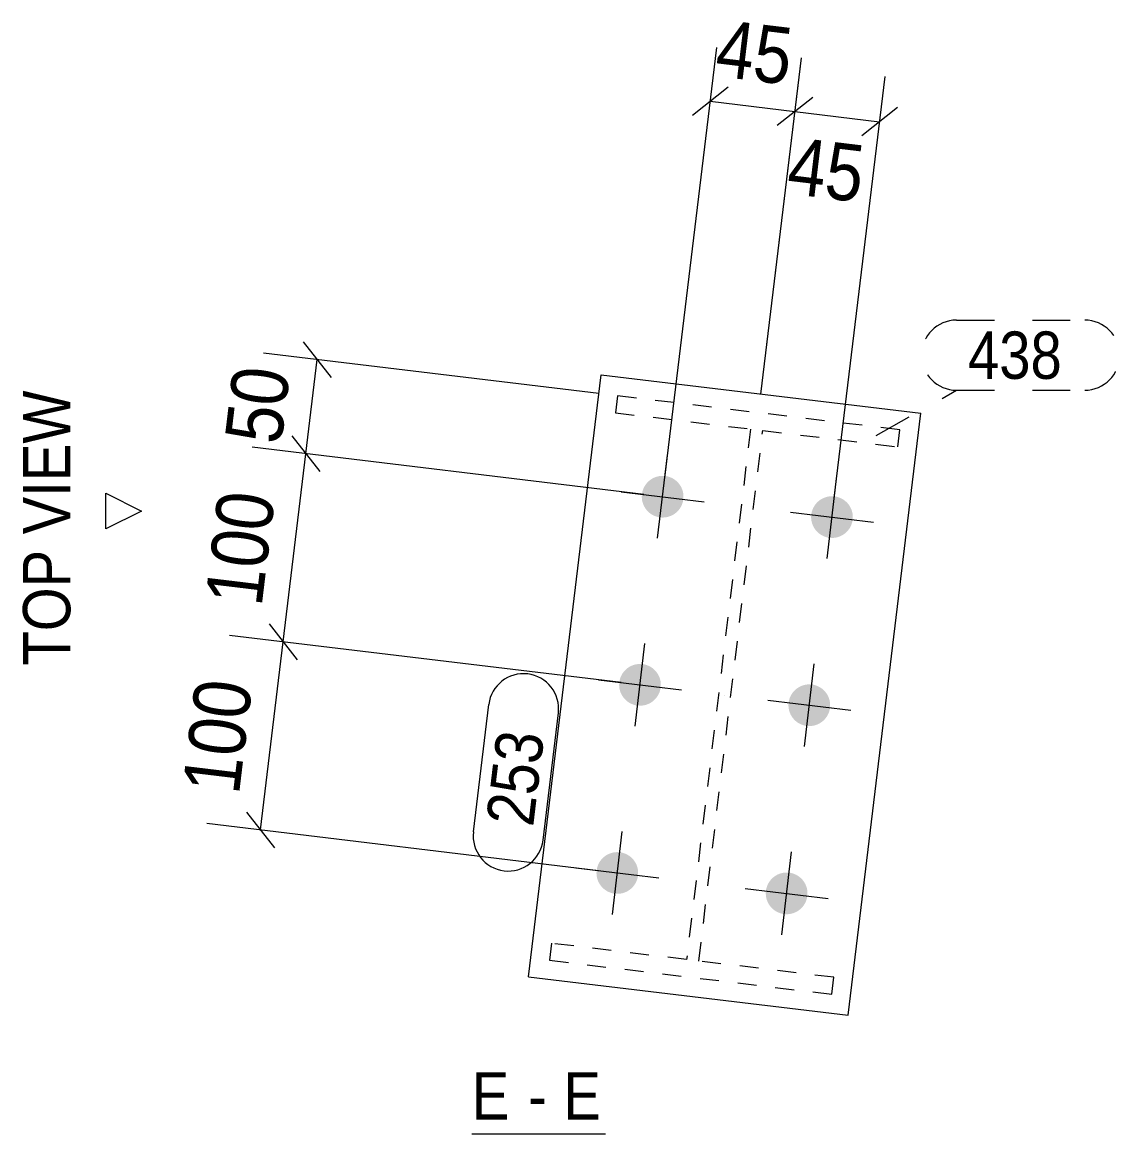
# Model space of a CAD drawing. Header units: millimetres. Extents: x 2 to 579, y 1 to 405.
# Drawn here: x 88.4 to 146.3, y 93.6 to 152.3 of the extents above; entities that cross this region are included whole.
import ezdxf

# ---------------------------------------------------------------- set-up
doc = ezdxf.new("R2010")
doc.units = ezdxf.units.MM
for name, pattern in [('XKITLINE00', [0]), ('XKITLINE01', [4, 1, -1, 1, -1]), ('XKITLINE02', [4, 2, -2]), ('XKITLINE03', [6, 3, -1, 1, -1])]:
    doc.linetypes.add(name, pattern=pattern)
for name, color, linetype, lineweight in [('Bolt', 3, 'Continuous', 0), ('Dimensions', 7, 'Continuous', 0), ('OtherObjectType', 7, 'Continuous', 0), ('Part', 2, 'Continuous', 0), ('PartMark', 7, 'Continuous', 0)]:
    doc.layers.add(name, color=color, linetype=linetype, lineweight=lineweight)
doc.styles.add('ARIAL', font='ARIAL.TTF')

# ---------------------------------------------------------------- blocks, each defined once
blk = doc.blocks.new('*A65')
at = {"layer": 'Bolt'}
for points in [[(121.084, 127.395), (121.088, 127.422), (121.093, 127.449), (121.099, 127.475), (121.105, 127.501), (121.111, 127.528), (121.119, 127.553), (121.127, 127.579), (121.136, 127.605), (121.145, 127.63), (121.155, 127.655), (121.166, 127.68), (121.177, 127.705), (121.189, 127.729), (121.201, 127.753), (121.214, 127.777), (121.227, 127.8), (121.241, 127.823), (121.256, 127.846), (121.271, 127.868), (121.287, 127.89), (121.303, 127.911), (121.32, 127.933), (121.338, 127.953), (121.355, 127.974), (121.374, 127.993), (121.392, 128.013), (121.412, 128.032), (121.431, 128.05), (121.452, 128.068), (121.472, 128.085), (121.493, 128.102), (121.515, 128.119), (121.537, 128.135), (121.559, 128.15), (121.581, 128.165), (121.604, 128.179), (121.628, 128.193), (121.651, 128.206), (121.675, 128.218), (121.699, 128.23), (121.724, 128.242), (121.749, 128.252), (121.774, 128.262), (121.799, 128.272), (121.824, 128.281), (121.85, 128.289), (121.876, 128.296), (121.902, 128.303), (121.928, 128.31), (121.955, 128.315), (121.981, 128.32), (122.008, 128.325), (122.035, 128.328), (122.062, 128.332), (122.088, 128.334), (122.115, 128.336), (122.142, 128.337), (122.169, 128.337), (122.196, 128.337), (122.223, 128.336), (122.25, 128.334), (122.277, 128.332), (122.304, 128.329), (122.331, 128.326), (122.357, 128.321), (122.384, 128.317), (122.41, 128.311), (122.437, 128.305), (122.463, 128.298), (122.489, 128.291), (122.515, 128.283), (122.54, 128.274), (122.565, 128.265), (122.591, 128.255), (122.615, 128.244), (122.64, 128.233), (122.664, 128.221), (122.688, 128.209), (122.712, 128.196), (122.735, 128.182), (122.758, 128.168), (122.781, 128.153), (122.803, 128.138), (122.825, 128.123), (122.847, 128.106), (122.868, 128.089), (122.889, 128.072), (122.909, 128.054), (122.929, 128.036), (122.948, 128.017), (122.967, 127.998), (122.985, 127.978), (123.003, 127.958), (123.021, 127.937), (123.038, 127.916), (123.054, 127.895), (123.07, 127.873), (123.085, 127.851), (123.1, 127.828), (123.114, 127.805), (123.128, 127.782), (123.141, 127.758), (123.154, 127.734), (123.166, 127.71), (123.177, 127.686), (123.188, 127.661), (123.198, 127.636), (123.207, 127.611), (123.216, 127.585), (123.224, 127.559), (123.232, 127.534), (123.239, 127.507), (123.245, 127.481), (123.251, 127.455), (123.256, 127.428), (123.26, 127.402), (123.264, 127.375), (123.267, 127.348), (123.269, 127.321), (123.271, 127.294), (123.272, 127.267), (123.272, 127.24), (123.272, 127.213), (123.271, 127.186), (123.27, 127.159), (123.267, 127.132), (123.265, 127.106), (123.261, 127.079), (123.257, 127.052), (123.252, 127.026), (123.246, 126.999), (123.24, 126.973), (123.233, 126.947), (123.226, 126.921), (123.218, 126.895), (123.209, 126.869), (123.2, 126.844), (123.19, 126.819), (123.179, 126.794), (123.168, 126.77), (123.156, 126.745), (123.144, 126.721), (123.131, 126.698), (123.118, 126.674), (123.103, 126.651), (123.089, 126.629), (123.074, 126.606), (123.058, 126.584), (123.042, 126.563), (123.025, 126.542), (123.007, 126.521), (122.99, 126.501), (122.971, 126.481), (122.952, 126.462), (122.933, 126.443), (122.913, 126.424), (122.893, 126.406), (122.873, 126.389), (122.852, 126.372), (122.83, 126.355), (122.808, 126.34), (122.786, 126.324), (122.764, 126.309), (122.741, 126.295), (122.717, 126.282), (122.694, 126.269), (122.67, 126.256), (122.646, 126.244), (122.621, 126.233), (122.596, 126.222), (122.571, 126.212), (122.546, 126.203), (122.52, 126.194), (122.495, 126.185), (122.469, 126.178), (122.443, 126.171), (122.417, 126.165), (122.39, 126.159), (122.364, 126.154), (122.337, 126.15), (122.31, 126.146), (122.283, 126.143), (122.256, 126.14), (122.23, 126.139), (122.203, 126.138), (122.176, 126.137), (122.149, 126.137), (122.122, 126.138), (122.095, 126.14), (122.068, 126.142), (122.041, 126.145), (122.014, 126.149), (121.987, 126.153), (121.961, 126.158), (121.934, 126.163), (121.908, 126.169), (121.882, 126.176), (121.856, 126.184), (121.83, 126.192), (121.805, 126.2), (121.779, 126.21), (121.754, 126.22), (121.73, 126.23), (121.705, 126.241), (121.681, 126.253), (121.657, 126.266), (121.633, 126.279), (121.61, 126.292), (121.587, 126.306), (121.564, 126.321), (121.542, 126.336), (121.52, 126.352), (121.498, 126.368), (121.477, 126.385), (121.456, 126.402), (121.436, 126.42), (121.416, 126.438), (121.397, 126.457), (121.378, 126.476), (121.36, 126.496), (121.342, 126.516), (121.324, 126.537), (121.307, 126.558), (121.291, 126.579), (121.275, 126.601), (121.26, 126.623), (121.245, 126.646), (121.231, 126.669), (121.217, 126.692), (121.204, 126.716), (121.191, 126.74), (121.179, 126.764), (121.168, 126.789), (121.157, 126.813), (121.147, 126.838), (121.138, 126.864), (121.129, 126.889), (121.121, 126.915), (121.113, 126.941), (121.106, 126.967), (121.1, 126.993), (121.094, 127.02), (121.089, 127.046), (121.085, 127.073), (121.081, 127.099), (121.078, 127.126), (121.076, 127.153), (121.074, 127.18), (121.073, 127.207), (121.072, 127.234), (121.073, 127.261), (121.074, 127.288), (121.075, 127.315), (121.077, 127.342), (121.08, 127.369)], [(130.019, 126.319), (130.024, 126.346), (130.028, 126.372), (130.034, 126.399), (130.04, 126.425), (130.047, 126.451), (130.054, 126.477), (130.062, 126.503), (130.071, 126.528), (130.08, 126.554), (130.09, 126.579), (130.101, 126.604), (130.112, 126.628), (130.124, 126.652), (130.136, 126.676), (130.149, 126.7), (130.163, 126.724), (130.177, 126.747), (130.192, 126.769), (130.207, 126.792), (130.222, 126.813), (130.239, 126.835), (130.256, 126.856), (130.273, 126.877), (130.291, 126.897), (130.309, 126.917), (130.328, 126.936), (130.347, 126.955), (130.367, 126.974), (130.387, 126.992), (130.408, 127.009), (130.429, 127.026), (130.45, 127.042), (130.472, 127.058), (130.494, 127.074), (130.517, 127.088), (130.54, 127.103), (130.563, 127.116), (130.587, 127.129), (130.611, 127.142), (130.635, 127.154), (130.659, 127.165), (130.684, 127.176), (130.709, 127.186), (130.734, 127.195), (130.76, 127.204), (130.786, 127.212), (130.811, 127.22), (130.838, 127.227), (130.864, 127.233), (130.89, 127.239), (130.917, 127.244), (130.943, 127.248), (130.97, 127.252), (130.997, 127.255), (131.024, 127.257), (131.051, 127.259), (131.078, 127.26), (131.105, 127.261), (131.132, 127.26), (131.159, 127.26), (131.186, 127.258), (131.213, 127.256), (131.239, 127.253), (131.266, 127.249), (131.293, 127.245), (131.319, 127.24), (131.346, 127.235), (131.372, 127.228), (131.398, 127.222), (131.424, 127.214), (131.45, 127.206), (131.476, 127.197), (131.501, 127.188), (131.526, 127.178), (131.551, 127.168), (131.575, 127.156), (131.6, 127.145), (131.624, 127.132), (131.647, 127.119), (131.671, 127.106), (131.694, 127.092), (131.716, 127.077), (131.739, 127.062), (131.761, 127.046), (131.782, 127.03), (131.803, 127.013), (131.824, 126.996), (131.844, 126.978), (131.864, 126.96), (131.883, 126.941), (131.902, 126.921), (131.921, 126.902), (131.939, 126.882), (131.956, 126.861), (131.973, 126.84), (131.99, 126.818), (132.005, 126.797), (132.021, 126.774), (132.036, 126.752), (132.05, 126.729), (132.063, 126.706), (132.077, 126.682), (132.089, 126.658), (132.101, 126.634), (132.112, 126.609), (132.123, 126.585), (132.133, 126.559), (132.143, 126.534), (132.151, 126.509), (132.16, 126.483), (132.167, 126.457), (132.174, 126.431), (132.18, 126.405), (132.186, 126.378), (132.191, 126.352), (132.195, 126.325), (132.199, 126.298), (132.202, 126.272), (132.205, 126.245), (132.206, 126.218), (132.207, 126.191), (132.208, 126.164), (132.208, 126.137), (132.207, 126.11), (132.205, 126.083), (132.203, 126.056), (132.2, 126.029), (132.196, 126.002), (132.192, 125.976), (132.187, 125.949), (132.182, 125.923), (132.176, 125.896), (132.169, 125.87), (132.161, 125.844), (132.153, 125.819), (132.145, 125.793), (132.135, 125.768), (132.125, 125.743), (132.115, 125.718), (132.104, 125.693), (132.092, 125.669), (132.079, 125.645), (132.066, 125.621), (132.053, 125.598), (132.039, 125.575), (132.024, 125.552), (132.009, 125.53), (131.993, 125.508), (131.977, 125.486), (131.96, 125.465), (131.943, 125.445), (131.925, 125.424), (131.907, 125.404), (131.888, 125.385), (131.869, 125.366), (131.849, 125.348), (131.829, 125.33), (131.808, 125.312), (131.787, 125.295), (131.766, 125.279), (131.744, 125.263), (131.722, 125.248), (131.699, 125.233), (131.676, 125.219), (131.653, 125.205), (131.629, 125.192), (131.605, 125.18), (131.581, 125.168), (131.556, 125.156), (131.532, 125.146), (131.507, 125.136), (131.481, 125.126), (131.456, 125.117), (131.43, 125.109), (131.404, 125.101), (131.378, 125.094), (131.352, 125.088), (131.326, 125.082), (131.299, 125.077), (131.272, 125.073), (131.246, 125.069), (131.219, 125.066), (131.192, 125.064), (131.165, 125.062), (131.138, 125.061), (131.111, 125.061), (131.084, 125.061), (131.057, 125.062), (131.03, 125.063), (131.003, 125.066), (130.976, 125.069), (130.95, 125.072), (130.923, 125.076), (130.896, 125.081), (130.87, 125.087), (130.844, 125.093), (130.817, 125.1), (130.792, 125.107), (130.766, 125.115), (130.74, 125.124), (130.715, 125.133), (130.69, 125.143), (130.665, 125.154), (130.64, 125.165), (130.616, 125.177), (130.592, 125.189), (130.568, 125.202), (130.545, 125.216), (130.522, 125.23), (130.499, 125.244), (130.477, 125.26), (130.455, 125.275), (130.434, 125.292), (130.412, 125.308), (130.392, 125.326), (130.371, 125.344), (130.352, 125.362), (130.332, 125.381), (130.313, 125.4), (130.295, 125.42), (130.277, 125.44), (130.26, 125.46), (130.243, 125.481), (130.226, 125.503), (130.21, 125.525), (130.195, 125.547), (130.18, 125.57), (130.166, 125.593), (130.152, 125.616), (130.139, 125.639), (130.127, 125.663), (130.115, 125.688), (130.103, 125.712), (130.093, 125.737), (130.083, 125.762), (130.073, 125.787), (130.064, 125.813), (130.056, 125.838), (130.049, 125.864), (130.042, 125.89), (130.035, 125.917), (130.03, 125.943), (130.025, 125.97), (130.02, 125.996), (130.017, 126.023), (130.013, 126.05), (130.011, 126.077), (130.009, 126.104), (130.008, 126.131), (130.008, 126.158), (130.008, 126.185), (130.009, 126.212), (130.011, 126.239), (130.013, 126.265), (130.016, 126.292)], [(119.888, 117.467), (119.892, 117.494), (119.897, 117.52), (119.902, 117.547), (119.909, 117.573), (119.915, 117.599), (119.923, 117.625), (119.931, 117.651), (119.94, 117.677), (119.949, 117.702), (119.959, 117.727), (119.97, 117.752), (119.981, 117.776), (119.992, 117.801), (120.005, 117.825), (120.018, 117.848), (120.031, 117.872), (120.045, 117.895), (120.06, 117.917), (120.075, 117.94), (120.091, 117.962), (120.107, 117.983), (120.124, 118.004), (120.141, 118.025), (120.159, 118.045), (120.178, 118.065), (120.196, 118.085), (120.216, 118.103), (120.235, 118.122), (120.256, 118.14), (120.276, 118.157), (120.297, 118.174), (120.319, 118.191), (120.34, 118.206), (120.363, 118.222), (120.385, 118.237), (120.408, 118.251), (120.432, 118.264), (120.455, 118.278), (120.479, 118.29), (120.503, 118.302), (120.528, 118.313), (120.553, 118.324), (120.578, 118.334), (120.603, 118.344), (120.628, 118.352), (120.654, 118.361), (120.68, 118.368), (120.706, 118.375), (120.732, 118.382), (120.759, 118.387), (120.785, 118.392), (120.812, 118.397), (120.839, 118.4), (120.865, 118.403), (120.892, 118.406), (120.919, 118.407), (120.946, 118.409), (120.973, 118.409), (121, 118.409), (121.027, 118.408), (121.054, 118.406), (121.081, 118.404), (121.108, 118.401), (121.135, 118.397), (121.161, 118.393), (121.188, 118.388), (121.214, 118.383), (121.241, 118.377), (121.267, 118.37), (121.293, 118.362), (121.319, 118.354), (121.344, 118.346), (121.369, 118.336), (121.394, 118.326), (121.419, 118.316), (121.444, 118.305), (121.468, 118.293), (121.492, 118.281), (121.516, 118.268), (121.539, 118.254), (121.562, 118.24), (121.585, 118.225), (121.607, 118.21), (121.629, 118.194), (121.651, 118.178), (121.672, 118.161), (121.693, 118.144), (121.713, 118.126), (121.733, 118.108), (121.752, 118.089), (121.771, 118.07), (121.789, 118.05), (121.807, 118.03), (121.825, 118.009), (121.842, 117.988), (121.858, 117.967), (121.874, 117.945), (121.889, 117.923), (121.904, 117.9), (121.918, 117.877), (121.932, 117.854), (121.945, 117.83), (121.958, 117.806), (121.969, 117.782), (121.981, 117.758), (121.991, 117.733), (122.002, 117.708), (122.011, 117.682), (122.02, 117.657), (122.028, 117.631), (122.036, 117.605), (122.043, 117.579), (122.049, 117.553), (122.055, 117.527), (122.06, 117.5), (122.064, 117.473), (122.068, 117.447), (122.071, 117.42), (122.073, 117.393), (122.075, 117.366), (122.076, 117.339), (122.076, 117.312), (122.076, 117.285), (122.075, 117.258), (122.074, 117.231), (122.071, 117.204), (122.069, 117.177), (122.065, 117.151), (122.061, 117.124), (122.056, 117.097), (122.05, 117.071), (122.044, 117.045), (122.037, 117.019), (122.03, 116.993), (122.022, 116.967), (122.013, 116.941), (122.004, 116.916), (121.994, 116.891), (121.983, 116.866), (121.972, 116.841), (121.96, 116.817), (121.948, 116.793), (121.935, 116.769), (121.922, 116.746), (121.907, 116.723), (121.893, 116.7), (121.878, 116.678), (121.862, 116.656), (121.845, 116.635), (121.829, 116.614), (121.811, 116.593), (121.794, 116.573), (121.775, 116.553), (121.756, 116.533), (121.737, 116.514), (121.717, 116.496), (121.697, 116.478), (121.677, 116.461), (121.656, 116.444), (121.634, 116.427), (121.612, 116.411), (121.59, 116.396), (121.568, 116.381), (121.545, 116.367), (121.521, 116.353), (121.498, 116.34), (121.474, 116.328), (121.45, 116.316), (121.425, 116.305), (121.4, 116.294), (121.375, 116.284), (121.35, 116.274), (121.324, 116.265), (121.299, 116.257), (121.273, 116.25), (121.247, 116.243), (121.22, 116.236), (121.194, 116.231), (121.168, 116.226), (121.141, 116.221), (121.114, 116.218), (121.087, 116.215), (121.06, 116.212), (121.033, 116.21), (121.007, 116.209), (120.98, 116.209), (120.953, 116.209), (120.926, 116.21), (120.899, 116.212), (120.872, 116.214), (120.845, 116.217), (120.818, 116.22), (120.791, 116.225), (120.765, 116.229), (120.738, 116.235), (120.712, 116.241), (120.686, 116.248), (120.66, 116.255), (120.634, 116.263), (120.609, 116.272), (120.583, 116.282), (120.558, 116.291), (120.533, 116.302), (120.509, 116.313), (120.485, 116.325), (120.461, 116.337), (120.437, 116.35), (120.414, 116.364), (120.391, 116.378), (120.368, 116.393), (120.346, 116.408), (120.324, 116.424), (120.302, 116.44), (120.281, 116.457), (120.26, 116.474), (120.24, 116.492), (120.22, 116.51), (120.201, 116.529), (120.182, 116.548), (120.163, 116.568), (120.146, 116.588), (120.128, 116.609), (120.111, 116.63), (120.095, 116.651), (120.079, 116.673), (120.064, 116.695), (120.049, 116.718), (120.035, 116.741), (120.021, 116.764), (120.008, 116.788), (119.995, 116.812), (119.983, 116.836), (119.972, 116.86), (119.961, 116.885), (119.951, 116.91), (119.942, 116.935), (119.933, 116.961), (119.925, 116.987), (119.917, 117.013), (119.91, 117.039), (119.904, 117.065), (119.898, 117.091), (119.893, 117.118), (119.889, 117.144), (119.885, 117.171), (119.882, 117.198), (119.88, 117.225), (119.878, 117.252), (119.877, 117.279), (119.876, 117.306), (119.877, 117.333), (119.878, 117.36), (119.879, 117.387), (119.881, 117.414), (119.884, 117.441)], [(128.823, 116.391), (128.827, 116.417), (128.832, 116.444), (128.838, 116.47), (128.844, 116.497), (128.851, 116.523), (128.858, 116.549), (128.866, 116.575), (128.875, 116.6), (128.884, 116.625), (128.894, 116.651), (128.905, 116.675), (128.916, 116.7), (128.928, 116.724), (128.94, 116.748), (128.953, 116.772), (128.967, 116.795), (128.981, 116.818), (128.995, 116.841), (129.011, 116.863), (129.026, 116.885), (129.043, 116.907), (129.06, 116.928), (129.077, 116.949), (129.095, 116.969), (129.113, 116.989), (129.132, 117.008), (129.151, 117.027), (129.171, 117.045), (129.191, 117.063), (129.212, 117.081), (129.233, 117.098), (129.254, 117.114), (129.276, 117.13), (129.298, 117.145), (129.321, 117.16), (129.344, 117.174), (129.367, 117.188), (129.391, 117.201), (129.414, 117.214), (129.439, 117.226), (129.463, 117.237), (129.488, 117.248), (129.513, 117.258), (129.538, 117.267), (129.564, 117.276), (129.59, 117.284), (129.615, 117.292), (129.642, 117.299), (129.668, 117.305), (129.694, 117.311), (129.721, 117.316), (129.747, 117.32), (129.774, 117.324), (129.801, 117.327), (129.828, 117.329), (129.855, 117.331), (129.882, 117.332), (129.909, 117.332), (129.936, 117.332), (129.963, 117.331), (129.99, 117.33), (130.017, 117.327), (130.043, 117.325), (130.07, 117.321), (130.097, 117.317), (130.123, 117.312), (130.15, 117.306), (130.176, 117.3), (130.202, 117.293), (130.228, 117.286), (130.254, 117.278), (130.279, 117.269), (130.305, 117.26), (130.33, 117.25), (130.355, 117.239), (130.379, 117.228), (130.404, 117.216), (130.428, 117.204), (130.451, 117.191), (130.475, 117.178), (130.498, 117.163), (130.52, 117.149), (130.543, 117.134), (130.565, 117.118), (130.586, 117.102), (130.607, 117.085), (130.628, 117.067), (130.648, 117.05), (130.668, 117.031), (130.687, 117.012), (130.706, 116.993), (130.725, 116.973), (130.743, 116.953), (130.76, 116.933), (130.777, 116.912), (130.793, 116.89), (130.809, 116.868), (130.825, 116.846), (130.839, 116.824), (130.854, 116.801), (130.867, 116.777), (130.88, 116.754), (130.893, 116.73), (130.905, 116.706), (130.916, 116.681), (130.927, 116.656), (130.937, 116.631), (130.946, 116.606), (130.955, 116.58), (130.964, 116.555), (130.971, 116.529), (130.978, 116.503), (130.984, 116.477), (130.99, 116.45), (130.995, 116.424), (130.999, 116.397), (131.003, 116.37), (131.006, 116.343), (131.009, 116.317), (131.01, 116.29), (131.011, 116.263), (131.012, 116.236), (131.012, 116.209), (131.011, 116.182), (131.009, 116.155), (131.007, 116.128), (131.004, 116.101), (131, 116.074), (130.996, 116.047), (130.991, 116.021), (130.986, 115.995), (130.98, 115.968), (130.973, 115.942), (130.965, 115.916), (130.957, 115.89), (130.949, 115.865), (130.939, 115.84), (130.929, 115.814), (130.919, 115.79), (130.908, 115.765), (130.896, 115.741), (130.883, 115.717), (130.87, 115.693), (130.857, 115.67), (130.843, 115.647), (130.828, 115.624), (130.813, 115.602), (130.797, 115.58), (130.781, 115.558), (130.764, 115.537), (130.747, 115.516), (130.729, 115.496), (130.711, 115.476), (130.692, 115.457), (130.673, 115.438), (130.653, 115.42), (130.633, 115.402), (130.612, 115.384), (130.591, 115.367), (130.57, 115.351), (130.548, 115.335), (130.526, 115.32), (130.503, 115.305), (130.48, 115.291), (130.457, 115.277), (130.433, 115.264), (130.409, 115.251), (130.385, 115.239), (130.36, 115.228), (130.336, 115.217), (130.311, 115.207), (130.285, 115.198), (130.26, 115.189), (130.234, 115.181), (130.208, 115.173), (130.182, 115.166), (130.156, 115.16), (130.129, 115.154), (130.103, 115.149), (130.076, 115.145), (130.05, 115.141), (130.023, 115.138), (129.996, 115.136), (129.969, 115.134), (129.942, 115.133), (129.915, 115.132), (129.888, 115.133), (129.861, 115.134), (129.834, 115.135), (129.807, 115.137), (129.78, 115.14), (129.753, 115.144), (129.727, 115.148), (129.7, 115.153), (129.674, 115.159), (129.648, 115.165), (129.621, 115.172), (129.595, 115.179), (129.57, 115.187), (129.544, 115.196), (129.519, 115.205), (129.494, 115.215), (129.469, 115.226), (129.444, 115.237), (129.42, 115.249), (129.396, 115.261), (129.372, 115.274), (129.349, 115.287), (129.326, 115.301), (129.303, 115.316), (129.281, 115.331), (129.259, 115.347), (129.237, 115.363), (129.216, 115.38), (129.196, 115.398), (129.175, 115.415), (129.156, 115.434), (129.136, 115.452), (129.117, 115.472), (129.099, 115.491), (129.081, 115.512), (129.063, 115.532), (129.047, 115.553), (129.03, 115.575), (129.014, 115.597), (128.999, 115.619), (128.984, 115.641), (128.97, 115.664), (128.956, 115.688), (128.943, 115.711), (128.931, 115.735), (128.919, 115.759), (128.907, 115.784), (128.897, 115.809), (128.887, 115.834), (128.877, 115.859), (128.868, 115.884), (128.86, 115.91), (128.852, 115.936), (128.846, 115.962), (128.839, 115.988), (128.834, 116.015), (128.829, 116.041), (128.824, 116.068), (128.82, 116.095), (128.817, 116.122), (128.815, 116.148), (128.813, 116.175), (128.812, 116.202), (128.812, 116.229), (128.812, 116.256), (128.813, 116.283), (128.815, 116.31), (128.817, 116.337), (128.82, 116.364)], [(118.692, 107.539), (118.696, 107.566), (118.701, 107.592), (118.706, 107.619), (118.713, 107.645), (118.719, 107.671), (118.727, 107.697), (118.735, 107.723), (118.744, 107.748), (118.753, 107.774), (118.763, 107.799), (118.773, 107.824), (118.785, 107.848), (118.796, 107.873), (118.809, 107.897), (118.822, 107.92), (118.835, 107.944), (118.849, 107.967), (118.864, 107.989), (118.879, 108.012), (118.895, 108.033), (118.911, 108.055), (118.928, 108.076), (118.945, 108.097), (118.963, 108.117), (118.982, 108.137), (119, 108.156), (119.02, 108.175), (119.039, 108.194), (119.06, 108.212), (119.08, 108.229), (119.101, 108.246), (119.123, 108.262), (119.144, 108.278), (119.167, 108.294), (119.189, 108.308), (119.212, 108.323), (119.235, 108.336), (119.259, 108.349), (119.283, 108.362), (119.307, 108.374), (119.332, 108.385), (119.357, 108.396), (119.382, 108.406), (119.407, 108.415), (119.432, 108.424), (119.458, 108.432), (119.484, 108.44), (119.51, 108.447), (119.536, 108.453), (119.563, 108.459), (119.589, 108.464), (119.616, 108.468), (119.643, 108.472), (119.669, 108.475), (119.696, 108.478), (119.723, 108.479), (119.75, 108.48), (119.777, 108.481), (119.804, 108.48), (119.831, 108.48), (119.858, 108.478), (119.885, 108.476), (119.912, 108.473), (119.939, 108.469), (119.965, 108.465), (119.992, 108.46), (120.018, 108.455), (120.045, 108.449), (120.071, 108.442), (120.097, 108.434), (120.122, 108.426), (120.148, 108.417), (120.173, 108.408), (120.198, 108.398), (120.223, 108.388), (120.248, 108.376), (120.272, 108.365), (120.296, 108.352), (120.32, 108.339), (120.343, 108.326), (120.366, 108.312), (120.389, 108.297), (120.411, 108.282), (120.433, 108.266), (120.455, 108.25), (120.476, 108.233), (120.496, 108.216), (120.517, 108.198), (120.537, 108.18), (120.556, 108.161), (120.575, 108.141), (120.593, 108.122), (120.611, 108.102), (120.629, 108.081), (120.646, 108.06), (120.662, 108.038), (120.678, 108.017), (120.693, 107.994), (120.708, 107.972), (120.722, 107.949), (120.736, 107.926), (120.749, 107.902), (120.761, 107.878), (120.773, 107.854), (120.785, 107.829), (120.795, 107.805), (120.806, 107.78), (120.815, 107.754), (120.824, 107.729), (120.832, 107.703), (120.84, 107.677), (120.847, 107.651), (120.853, 107.625), (120.859, 107.598), (120.864, 107.572), (120.868, 107.545), (120.872, 107.518), (120.875, 107.492), (120.877, 107.465), (120.879, 107.438), (120.88, 107.411), (120.88, 107.384), (120.88, 107.357), (120.879, 107.33), (120.878, 107.303), (120.875, 107.276), (120.872, 107.249), (120.869, 107.222), (120.865, 107.196), (120.86, 107.169), (120.854, 107.143), (120.848, 107.116), (120.841, 107.09), (120.834, 107.064), (120.826, 107.039), (120.817, 107.013), (120.808, 106.988), (120.798, 106.963), (120.787, 106.938), (120.776, 106.913), (120.764, 106.889), (120.752, 106.865), (120.739, 106.841), (120.725, 106.818), (120.711, 106.795), (120.697, 106.772), (120.681, 106.75), (120.666, 106.728), (120.649, 106.706), (120.633, 106.685), (120.615, 106.665), (120.597, 106.644), (120.579, 106.624), (120.56, 106.605), (120.541, 106.586), (120.521, 106.568), (120.501, 106.55), (120.481, 106.532), (120.46, 106.515), (120.438, 106.499), (120.416, 106.483), (120.394, 106.468), (120.371, 106.453), (120.349, 106.439), (120.325, 106.425), (120.302, 106.412), (120.278, 106.4), (120.253, 106.388), (120.229, 106.376), (120.204, 106.366), (120.179, 106.356), (120.154, 106.346), (120.128, 106.337), (120.103, 106.329), (120.077, 106.321), (120.051, 106.314), (120.024, 106.308), (119.998, 106.302), (119.971, 106.297), (119.945, 106.293), (119.918, 106.289), (119.891, 106.286), (119.864, 106.284), (119.837, 106.282), (119.81, 106.281), (119.783, 106.281), (119.756, 106.281), (119.729, 106.282), (119.703, 106.283), (119.676, 106.286), (119.649, 106.289), (119.622, 106.292), (119.595, 106.296), (119.569, 106.301), (119.542, 106.307), (119.516, 106.313), (119.49, 106.32), (119.464, 106.327), (119.438, 106.335), (119.413, 106.344), (119.387, 106.353), (119.362, 106.363), (119.337, 106.374), (119.313, 106.385), (119.289, 106.397), (119.265, 106.409), (119.241, 106.422), (119.218, 106.436), (119.194, 106.45), (119.172, 106.464), (119.15, 106.48), (119.128, 106.495), (119.106, 106.512), (119.085, 106.528), (119.064, 106.546), (119.044, 106.564), (119.024, 106.582), (119.005, 106.601), (118.986, 106.62), (118.967, 106.64), (118.949, 106.66), (118.932, 106.68), (118.915, 106.702), (118.899, 106.723), (118.883, 106.745), (118.867, 106.767), (118.853, 106.79), (118.838, 106.813), (118.825, 106.836), (118.812, 106.859), (118.799, 106.883), (118.787, 106.908), (118.776, 106.932), (118.765, 106.957), (118.755, 106.982), (118.746, 107.007), (118.737, 107.033), (118.729, 107.058), (118.721, 107.084), (118.714, 107.11), (118.708, 107.137), (118.702, 107.163), (118.697, 107.19), (118.693, 107.216), (118.689, 107.243), (118.686, 107.27), (118.684, 107.297), (118.682, 107.324), (118.681, 107.351), (118.68, 107.378), (118.681, 107.405), (118.682, 107.432), (118.683, 107.459), (118.685, 107.485), (118.688, 107.512)], [(127.627, 106.463), (127.631, 106.489), (127.636, 106.516), (127.642, 106.542), (127.648, 106.569), (127.655, 106.595), (127.662, 106.621), (127.67, 106.646), (127.679, 106.672), (127.688, 106.697), (127.698, 106.722), (127.709, 106.747), (127.72, 106.772), (127.732, 106.796), (127.744, 106.82), (127.757, 106.844), (127.771, 106.867), (127.785, 106.89), (127.799, 106.913), (127.815, 106.935), (127.83, 106.957), (127.847, 106.979), (127.863, 107), (127.881, 107.02), (127.899, 107.041), (127.917, 107.061), (127.936, 107.08), (127.955, 107.099), (127.975, 107.117), (127.995, 107.135), (128.016, 107.153), (128.037, 107.17), (128.058, 107.186), (128.08, 107.202), (128.102, 107.217), (128.125, 107.232), (128.148, 107.246), (128.171, 107.26), (128.194, 107.273), (128.218, 107.285), (128.243, 107.297), (128.267, 107.309), (128.292, 107.319), (128.317, 107.329), (128.342, 107.339), (128.368, 107.348), (128.393, 107.356), (128.419, 107.364), (128.445, 107.371), (128.472, 107.377), (128.498, 107.383), (128.525, 107.388), (128.551, 107.392), (128.578, 107.396), (128.605, 107.399), (128.632, 107.401), (128.659, 107.403), (128.686, 107.404), (128.713, 107.404), (128.74, 107.404), (128.767, 107.403), (128.794, 107.402), (128.82, 107.399), (128.847, 107.396), (128.874, 107.393), (128.901, 107.389), (128.927, 107.384), (128.954, 107.378), (128.98, 107.372), (129.006, 107.365), (129.032, 107.358), (129.058, 107.35), (129.083, 107.341), (129.109, 107.332), (129.134, 107.322), (129.159, 107.311), (129.183, 107.3), (129.208, 107.288), (129.232, 107.276), (129.255, 107.263), (129.279, 107.249), (129.302, 107.235), (129.324, 107.221), (129.347, 107.205), (129.369, 107.19), (129.39, 107.173), (129.411, 107.157), (129.432, 107.139), (129.452, 107.121), (129.472, 107.103), (129.491, 107.084), (129.51, 107.065), (129.529, 107.045), (129.547, 107.025), (129.564, 107.005), (129.581, 106.983), (129.597, 106.962), (129.613, 106.94), (129.629, 106.918), (129.643, 106.895), (129.658, 106.872), (129.671, 106.849), (129.684, 106.826), (129.697, 106.802), (129.709, 106.777), (129.72, 106.753), (129.731, 106.728), (129.741, 106.703), (129.75, 106.678), (129.759, 106.652), (129.767, 106.627), (129.775, 106.601), (129.782, 106.575), (129.788, 106.548), (129.794, 106.522), (129.799, 106.495), (129.803, 106.469), (129.807, 106.442), (129.81, 106.415), (129.813, 106.388), (129.814, 106.361), (129.815, 106.334), (129.816, 106.307), (129.815, 106.28), (129.815, 106.253), (129.813, 106.226), (129.811, 106.2), (129.808, 106.173), (129.804, 106.146), (129.8, 106.119), (129.795, 106.093), (129.79, 106.066), (129.784, 106.04), (129.777, 106.014), (129.769, 105.988), (129.761, 105.962), (129.752, 105.937), (129.743, 105.911), (129.733, 105.886), (129.723, 105.861), (129.711, 105.837), (129.7, 105.812), (129.687, 105.788), (129.674, 105.765), (129.661, 105.741), (129.647, 105.718), (129.632, 105.696), (129.617, 105.673), (129.601, 105.651), (129.585, 105.63), (129.568, 105.609), (129.551, 105.588), (129.533, 105.568), (129.515, 105.548), (129.496, 105.529), (129.476, 105.51), (129.457, 105.491), (129.437, 105.473), (129.416, 105.456), (129.395, 105.439), (129.374, 105.423), (129.352, 105.407), (129.329, 105.391), (129.307, 105.377), (129.284, 105.362), (129.261, 105.349), (129.237, 105.336), (129.213, 105.323), (129.189, 105.311), (129.164, 105.3), (129.14, 105.289), (129.115, 105.279), (129.089, 105.27), (129.064, 105.261), (129.038, 105.253), (129.012, 105.245), (128.986, 105.238), (128.96, 105.232), (128.933, 105.226), (128.907, 105.221), (128.88, 105.217), (128.853, 105.213), (128.827, 105.21), (128.8, 105.207), (128.773, 105.206), (128.746, 105.205), (128.719, 105.204), (128.692, 105.205), (128.665, 105.205), (128.638, 105.207), (128.611, 105.209), (128.584, 105.212), (128.557, 105.216), (128.531, 105.22), (128.504, 105.225), (128.478, 105.23), (128.451, 105.236), (128.425, 105.243), (128.399, 105.251), (128.374, 105.259), (128.348, 105.268), (128.323, 105.277), (128.298, 105.287), (128.273, 105.297), (128.248, 105.309), (128.224, 105.32), (128.2, 105.333), (128.176, 105.346), (128.153, 105.359), (128.13, 105.373), (128.107, 105.388), (128.085, 105.403), (128.063, 105.419), (128.041, 105.435), (128.02, 105.452), (128, 105.469), (127.979, 105.487), (127.96, 105.505), (127.94, 105.524), (127.921, 105.544), (127.903, 105.563), (127.885, 105.583), (127.867, 105.604), (127.85, 105.625), (127.834, 105.647), (127.818, 105.668), (127.803, 105.691), (127.788, 105.713), (127.774, 105.736), (127.76, 105.759), (127.747, 105.783), (127.735, 105.807), (127.723, 105.831), (127.711, 105.856), (127.701, 105.88), (127.691, 105.905), (127.681, 105.931), (127.672, 105.956), (127.664, 105.982), (127.656, 106.008), (127.649, 106.034), (127.643, 106.06), (127.637, 106.087), (127.632, 106.113), (127.628, 106.14), (127.624, 106.167), (127.621, 106.193), (127.619, 106.22), (127.617, 106.247), (127.616, 106.274), (127.616, 106.301), (127.616, 106.328), (127.617, 106.355), (127.618, 106.382), (127.621, 106.409), (127.624, 106.436)]]:
    blk.add_hatch(color=3, dxfattribs=at).paths.add_polyline_path(points, flags=17)
at = {"layer": 'Bolt', "color": 3, "linetype": 'XKITLINE00', "lineweight": 0}
for p, q in [((121.909, 125.053), (122.436, 129.421)), ((130.845, 123.976), (131.371, 128.345)), ((119.988, 127.5), (124.357, 126.974)), ((128.924, 126.424), (133.292, 125.898)), ((120.713, 115.125), (121.24, 119.493)), ((129.649, 114.048), (130.175, 118.417)), ((118.792, 117.572), (123.161, 117.046)), ((127.728, 116.496), (132.096, 115.969)), ((119.517, 105.197), (120.043, 109.565)), ((128.453, 104.12), (128.979, 108.488)), ((117.596, 107.644), (121.965, 107.118)), ((126.532, 106.567), (130.9, 106.041))]:
    blk.add_line(p, q, dxfattribs=at)
blk = doc.blocks.new('*A66')
at = {"layer": 'Part', "color": 7, "linetype": 'XKITLINE01', "lineweight": 0}
for p, q in [((119.792, 132.56), (119.684, 131.667)), ((134.684, 130.766), (119.792, 132.56)), ((119.684, 131.667), (126.808, 130.808)), ((126.808, 130.808), (123.435, 102.811)), ((124.08, 102.733), (127.453, 130.731)), ((127.453, 130.731), (134.577, 129.872)), ((134.577, 129.872), (134.684, 130.766)), ((116.311, 103.669), (116.204, 102.775)), ((123.435, 102.811), (116.311, 103.669)), ((116.204, 102.775), (131.096, 100.981)), ((131.204, 101.875), (124.08, 102.733)), ((131.096, 100.981), (131.204, 101.875))]:
    blk.add_line(p, q, dxfattribs=at)
at = {"layer": 'Part', "color": 7, "linetype": 'XKITLINE03', "lineweight": 0}
blk.add_line((125.444, 116.771), (125.444, 116.771), dxfattribs=at)
blk = doc.blocks.new('*A67')
at = {"layer": 'Part', "color": 2, "linetype": 'XKITLINE00', "lineweight": 0}
for p, q in [((115.091, 101.902), (118.919, 133.673)), ((118.919, 133.673), (135.797, 131.639)), ((131.969, 99.869), (135.797, 131.639)), ((115.091, 101.902), (131.969, 99.869))]:
    blk.add_line(p, q, dxfattribs=at)
blk = doc.blocks.new('*A210')
at = {"layer": 'Dimensions', "color": 7, "linetype": 'XKITLINE00', "lineweight": 0}
for p, q in [((122.292, 128.23), (125.027, 150.932)), ((127.358, 132.656), (129.495, 150.394)), ((125.63, 148.843), (123.742, 147.361)), ((124.686, 148.102), (129.154, 147.564)), ((130.098, 148.305), (128.21, 146.823))]:
    blk.add_line(p, q, dxfattribs=at)
at = {"layer": 'Dimensions', "color": 3}
for p in [(124.686, 148.102), (129.154, 147.564)]:
    blk.add_point(p, dxfattribs=at)
at = {"layer": 'Dimensions', "color": 3, "style": 'ARIAL', "width": 0.85}
blk.add_text('45', height=3, rotation=-6.86976, dxfattribs=at).set_placement((124.872, 149.44))
blk = doc.blocks.new('*A211')
at = {"layer": 'Dimensions', "color": 7, "linetype": 'XKITLINE00', "lineweight": 0}
for p, q in [((127.358, 132.656), (129.441, 149.947)), ((131.227, 127.154), (133.909, 149.409)), ((130.098, 148.305), (128.21, 146.823)), ((129.154, 147.564), (133.621, 147.026)), ((134.565, 147.767), (132.678, 146.285))]:
    blk.add_line(p, q, dxfattribs=at)
at = {"layer": 'Dimensions', "color": 3}
for p in [(129.154, 147.564), (133.621, 147.026)]:
    blk.add_point(p, dxfattribs=at)
at = {"layer": 'Dimensions', "color": 3, "style": 'ARIAL', "width": 0.85}
blk.add_text('45', height=3, rotation=-6.86976, dxfattribs=at).set_placement((128.658, 143.242))
blk = doc.blocks.new('*A212')
at = {"layer": 'Dimensions', "color": 7, "linetype": 'XKITLINE00', "lineweight": 0}
for p, q in [((101.406, 120.521), (102.888, 118.633)), ((119.984, 117.429), (99.318, 119.918)), ((100.951, 109.649), (102.147, 119.577)), ((100.21, 110.593), (101.692, 108.705)), ((118.788, 107.5), (98.122, 109.99))]:
    blk.add_line(p, q, dxfattribs=at)
at = {"layer": 'Dimensions', "color": 3}
for p in [(102.147, 119.577), (100.951, 109.649)]:
    blk.add_point(p, dxfattribs=at)
at = {"layer": 'Dimensions', "color": 3, "style": 'ARIAL', "width": 0.85}
blk.add_text('100', height=3, rotation=83.13045, dxfattribs=at).set_placement((99.81, 111.461))
blk = doc.blocks.new('*A213')
at = {"layer": 'Dimensions', "color": 7, "linetype": 'XKITLINE00', "lineweight": 0}
for p, q in [((102.602, 130.449), (104.084, 128.562)), ((121.18, 127.357), (100.514, 129.846)), ((102.147, 119.577), (103.343, 129.506)), ((101.406, 120.521), (102.888, 118.633)), ((119.984, 117.429), (99.318, 119.918))]:
    blk.add_line(p, q, dxfattribs=at)
at = {"layer": 'Dimensions', "color": 3}
for p in [(103.343, 129.506), (102.147, 119.577)]:
    blk.add_point(p, dxfattribs=at)
at = {"layer": 'Dimensions', "color": 3, "style": 'ARIAL', "width": 0.85}
blk.add_text('100', height=3, rotation=83.13045, dxfattribs=at).set_placement((101.006, 121.389))
blk = doc.blocks.new('*A214')
at = {"layer": 'Dimensions', "color": 7, "linetype": 'XKITLINE00', "lineweight": 0}
for p, q in [((103.2, 135.414), (104.682, 133.526)), ((118.799, 132.68), (101.112, 134.81)), ((103.343, 129.506), (103.941, 134.47)), ((102.602, 130.449), (104.084, 128.562)), ((121.18, 127.357), (100.514, 129.846))]:
    blk.add_line(p, q, dxfattribs=at)
at = {"layer": 'Dimensions', "color": 3}
for p in [(103.941, 134.47), (103.343, 129.506)]:
    blk.add_point(p, dxfattribs=at)
at = {"layer": 'Dimensions', "color": 3, "style": 'ARIAL', "width": 0.85}
blk.add_text('50', height=3, rotation=83.13045, dxfattribs=at).set_placement((102.036, 129.94))
blk = doc.blocks.new('*A215')
at = {"layer": 'PartMark', "color": 7, "linetype": 'XKITLINE00', "lineweight": 0}
for p, q in [((112.186, 109.555), (112.995, 116.269)), ((115.859, 109.112), (116.668, 115.826))]:
    blk.add_line(p, q, dxfattribs=at)
for centre, start, end in [((114.831, 116.048), 353.13065, 173.13065), ((114.023, 109.333), 173.13065, 353.13065)]:
    blk.add_arc(centre, 1.85, start, end, dxfattribs=at)
at = {"layer": 'PartMark', "color": 3, "style": 'ARIAL', "width": 0.85}
blk.add_text('253', height=2.5, rotation=83.13045, dxfattribs=at).set_placement((115.335, 109.78))
blk = doc.blocks.new('*A216')
at = {"layer": 'PartMark', "color": 7, "linetype": 'XKITLINE02', "lineweight": 0}
for p, q in [((137.682, 136.555), (144.445, 136.555)), ((133.439, 130.463), (137.682, 132.855)), ((137.682, 132.855), (144.445, 132.855))]:
    blk.add_line(p, q, dxfattribs=at)
for centre, start, end in [((137.682, 134.705), 90, 270), ((144.445, 134.705), 270, 90)]:
    blk.add_arc(centre, 1.85, start, end, dxfattribs=at)
at = {"layer": 'PartMark', "color": 3, "style": 'ARIAL', "width": 0.85}
blk.add_text('438', height=2.5, dxfattribs=at).set_placement((138.282, 133.455))
blk = doc.blocks.new('*A217')
at = {"layer": 'OtherObjectType', "color": 7, "linetype": 'XKITLINE00', "lineweight": 0}
for p, q in [((92.789, 125.54), (92.789, 127.415)), ((92.789, 127.415), (94.664, 126.477)), ((94.664, 126.477), (92.789, 125.54)), ((94.664, 126.477), (94.664, 126.477)), ((112.1, 93.619), (119.158, 93.619))]:
    blk.add_line(p, q, dxfattribs=at)
at = {"layer": 'OtherObjectType', "color": 7, "style": 'ARIAL', "width": 0.85}
blk.add_text('TOP VIEW', height=2.5, rotation=90, dxfattribs=at).set_placement((90.914, 118.327))
for s, p in [('E', (112.1, 94.369)), ('E', (116.934, 94.369)), ('-', (115.074, 94.369))]:
    blk.add_text(s, height=2.5, dxfattribs=at).set_placement(p)

msp = doc.modelspace()

# ---------------------------------------------------------------- block references
at = {"lineweight": 0}
for name in ['*A210', '*A211', '*A216', '*A214', '*A67', '*A66', '*A213', '*A65', '*A212', '*A215']:
    msp.add_blockref(name, (0, 0), dxfattribs=at)
at = {"layer": 'OtherObjectType', "lineweight": 0}
msp.add_blockref('*A217', (0, 0), dxfattribs=at)

doc.saveas('drawing.dxf')
